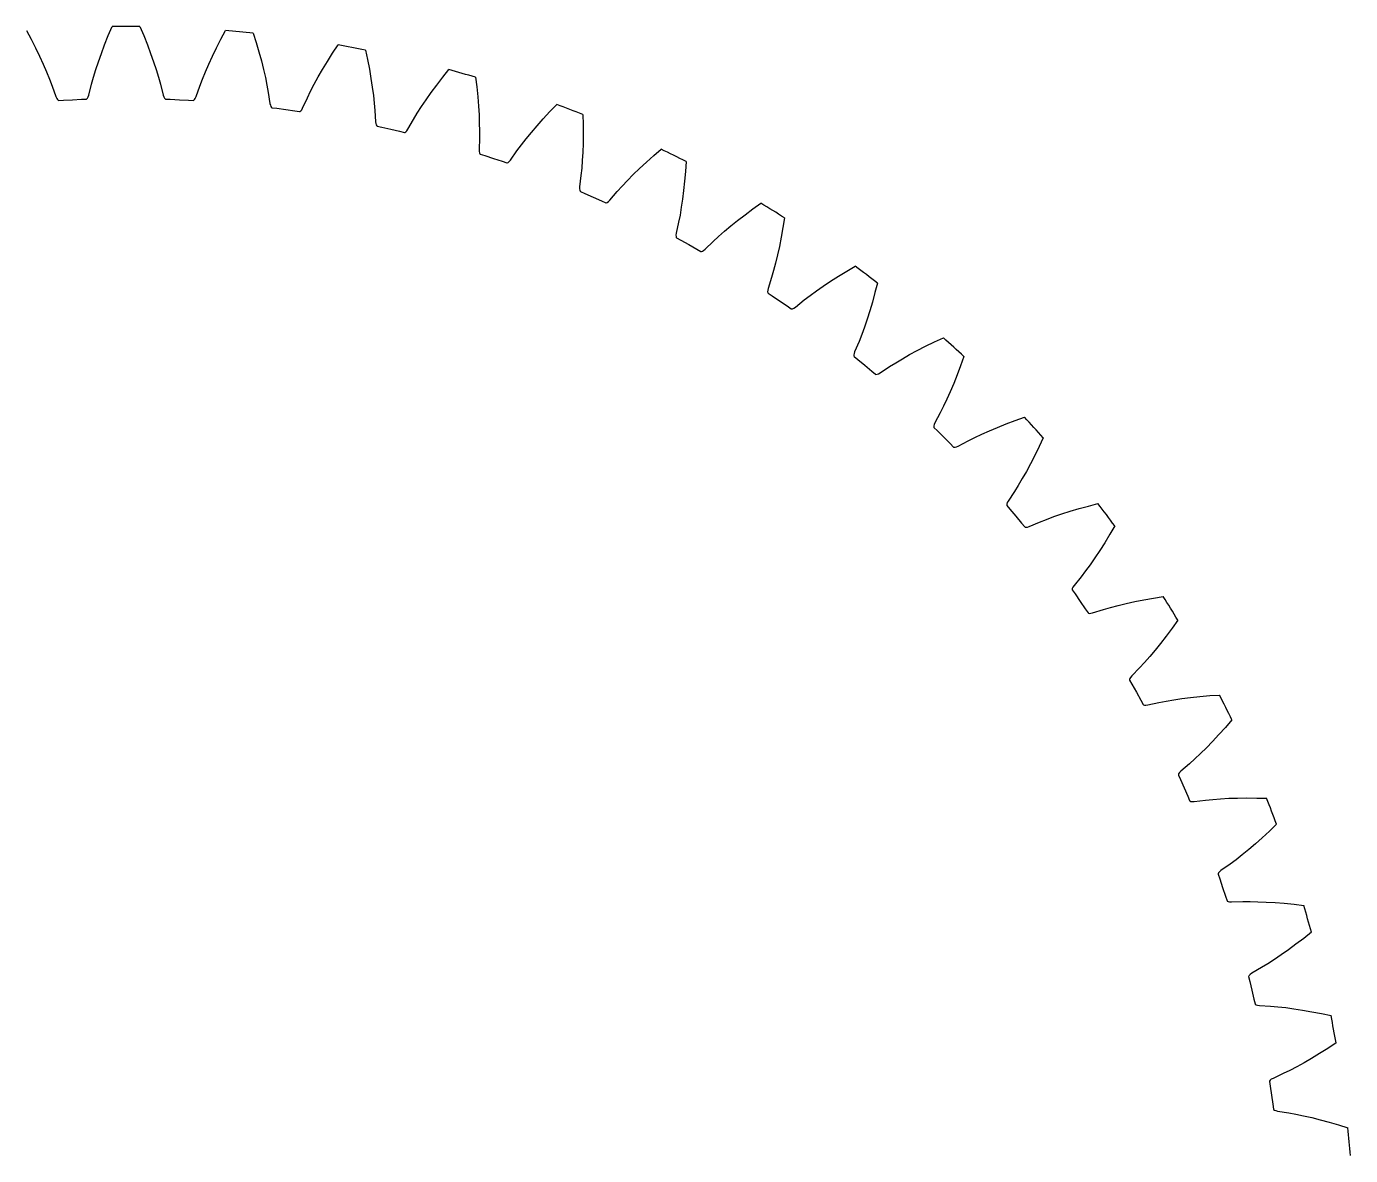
# Model space of a CAD drawing. Extents: x -35 to 35, y -35 to 35.
# Drawn here: x -2.83 to 34.88, y 2.83 to 35 of the extents above; entities that cross this region are included whole.
import ezdxf

# ---------------------------------------------------------------- set-up
doc = ezdxf.new("R2010")
doc.units = 0

msp = doc.modelspace()

# ---------------------------------------------------------------- linework, layer by layer
at = {"layer": 'layer0'}
for p, q in [((-2.835, 34.885), (-2.703, 34.639)), ((-0.608, 34.481), (-0.505, 34.74)), ((-0.505, 34.74), (-0.396, 34.998)), ((0.396, 34.998), (0.505, 34.74)), ((0.505, 34.74), (0.608, 34.481)), ((2.703, 34.639), (2.835, 34.885)), ((3.623, 34.812), (3.708, 34.545)), ((-2.703, 34.639), (-2.576, 34.39)), ((-2.576, 34.39), (-2.461, 34.151)), ((-0.701, 34.232), (-0.608, 34.481)), ((0.608, 34.481), (0.701, 34.232)), ((2.461, 34.151), (2.576, 34.39)), ((2.576, 34.39), (2.703, 34.639)), ((3.708, 34.545), (3.787, 34.278)), ((5.887, 34.241), (6.042, 34.475)), ((6.82, 34.329), (6.88, 34.056)), ((-2.461, 34.151), (-2.357, 33.924)), ((-0.857, 33.771), (-0.783, 33.996)), ((-0.783, 33.996), (-0.701, 34.232)), ((0.701, 34.232), (0.783, 33.996)), ((0.783, 33.996), (0.857, 33.771)), ((2.357, 33.924), (2.461, 34.151)), ((3.787, 34.278), (3.856, 34.022)), ((3.856, 34.022), (3.917, 33.779)), ((5.601, 33.778), (5.738, 34.006)), ((5.738, 34.006), (5.887, 34.241)), ((6.88, 34.056), (6.933, 33.782)), ((-2.357, 33.924), (-2.262, 33.706)), ((-2.262, 33.706), (-2.178, 33.5)), ((-0.922, 33.558), (-0.857, 33.771)), ((0.857, 33.771), (0.922, 33.558)), ((2.178, 33.5), (2.262, 33.706)), ((2.262, 33.706), (2.357, 33.924)), ((3.917, 33.779), (3.97, 33.548)), ((5.477, 33.562), (5.601, 33.778)), ((6.933, 33.782), (6.979, 33.521)), ((9.022, 33.552), (9.197, 33.77)), ((-2.178, 33.5), (-2.103, 33.304)), ((-2.103, 33.304), (-1.996, 33.002)), ((-1.057, 33.045), (-0.979, 33.356)), ((-0.979, 33.356), (-0.922, 33.558)), ((0.922, 33.558), (0.979, 33.356)), ((0.979, 33.356), (1.057, 33.045)), ((1.996, 33.002), (2.103, 33.304)), ((2.103, 33.304), (2.178, 33.5)), ((3.97, 33.548), (4.014, 33.33)), ((4.014, 33.33), (4.052, 33.123)), ((5.26, 33.156), (5.363, 33.353)), ((5.363, 33.353), (5.477, 33.562)), ((6.979, 33.521), (7.017, 33.274)), ((7.017, 33.274), (7.048, 33.038)), ((8.694, 33.117), (8.852, 33.331)), ((8.852, 33.331), (9.022, 33.552)), ((9.958, 33.553), (9.993, 33.276)), ((9.993, 33.276), (10.021, 32.998)), ((-1.996, 33.002), (-1.975, 32.952)), ((-1.975, 32.952), (-1.953, 32.918)), ((-1.953, 32.918), (-1.93, 32.899)), ((-1.93, 32.899), (-1.919, 32.895)), ((-1.919, 32.895), (-1.78, 32.902)), ((-1.78, 32.902), (-1.522, 32.915)), ((-1.522, 32.915), (-1.263, 32.926)), ((-1.263, 32.926), (-1.124, 32.932)), ((-1.124, 32.932), (-1.114, 32.936)), ((-1.114, 32.936), (-1.093, 32.957)), ((-1.093, 32.957), (-1.074, 32.994)), ((-1.074, 32.994), (-1.057, 33.045)), ((1.057, 33.045), (1.074, 32.994)), ((1.074, 32.994), (1.093, 32.957)), ((1.093, 32.957), (1.114, 32.936)), ((1.114, 32.936), (1.124, 32.932)), ((1.124, 32.932), (1.263, 32.926)), ((1.263, 32.926), (1.522, 32.915)), ((1.522, 32.915), (1.78, 32.902)), ((1.78, 32.902), (1.919, 32.895)), ((1.919, 32.895), (1.93, 32.899)), ((1.93, 32.899), (1.953, 32.918)), ((1.953, 32.918), (1.975, 32.952)), ((1.975, 32.952), (1.996, 33.002)), ((4.052, 33.123), (4.102, 32.806)), ((5.033, 32.677), (5.167, 32.968)), ((5.167, 32.968), (5.26, 33.156)), ((7.048, 33.038), (7.073, 32.818)), ((7.073, 32.818), (7.091, 32.608)), ((8.417, 32.716), (8.55, 32.913)), ((8.55, 32.913), (8.694, 33.117)), ((10.021, 32.998), (10.042, 32.734)), ((4.102, 32.806), (4.114, 32.754)), ((4.114, 32.754), (4.129, 32.716)), ((4.129, 32.716), (4.148, 32.693)), ((4.148, 32.693), (4.158, 32.687)), ((4.158, 32.687), (4.296, 32.669)), ((4.296, 32.669), (4.552, 32.634)), ((4.552, 32.634), (4.808, 32.597)), ((4.808, 32.597), (4.946, 32.577)), ((4.946, 32.577), (4.957, 32.58)), ((4.957, 32.58), (4.982, 32.597)), ((4.982, 32.597), (5.007, 32.629)), ((5.007, 32.629), (5.033, 32.677)), ((7.091, 32.608), (7.111, 32.288)), ((8.187, 32.35), (8.297, 32.53)), ((8.297, 32.53), (8.417, 32.716)), ((10.042, 32.734), (10.057, 32.484)), ((10.057, 32.484), (10.066, 32.247)), ((11.889, 32.372), (12.079, 32.577)), ((12.079, 32.577), (12.273, 32.777)), ((13.012, 32.491), (13.02, 32.212)), ((7.111, 32.288), (7.118, 32.234)), ((7.118, 32.234), (7.13, 32.195)), ((7.13, 32.195), (7.147, 32.171)), ((7.147, 32.171), (7.156, 32.164)), ((7.156, 32.164), (7.292, 32.133)), ((7.292, 32.133), (7.544, 32.075)), ((7.544, 32.075), (7.796, 32.015)), ((7.996, 32.028), (8.026, 32.073)), ((8.026, 32.073), (8.187, 32.35)), ((10.066, 32.247), (10.07, 32.025)), ((11.55, 31.984), (11.713, 32.174)), ((11.713, 32.174), (11.889, 32.372)), ((13.02, 32.212), (13.023, 31.933)), ((7.796, 32.015), (7.931, 31.982)), ((7.931, 31.982), (7.942, 31.984)), ((7.942, 31.984), (7.968, 31.998)), ((7.968, 31.998), (7.996, 32.028)), ((10.07, 31.815), (10.06, 31.494)), ((10.07, 32.025), (10.07, 31.815)), ((11.263, 31.625), (11.4, 31.8)), ((11.4, 31.8), (11.55, 31.984)), ((13.023, 31.933), (13.02, 31.668)), ((10.06, 31.494), (10.062, 31.44)), ((10.062, 31.44), (10.07, 31.4)), ((10.07, 31.4), (10.085, 31.374)), ((10.085, 31.374), (10.094, 31.367)), ((10.094, 31.367), (10.226, 31.323)), ((10.226, 31.323), (10.471, 31.242)), ((10.951, 31.195), (11.137, 31.457)), ((11.137, 31.457), (11.263, 31.625)), ((13.012, 31.418), (12.999, 31.181)), ((13.02, 31.668), (13.012, 31.418)), ((14.825, 31.137), (15.033, 31.323)), ((15.033, 31.323), (15.245, 31.505)), ((10.471, 31.242), (10.716, 31.159)), ((10.716, 31.159), (10.848, 31.114)), ((10.848, 31.114), (10.86, 31.114)), ((10.86, 31.114), (10.886, 31.127)), ((10.886, 31.127), (10.917, 31.153)), ((10.917, 31.153), (10.951, 31.195)), ((12.982, 30.959), (12.962, 30.75)), ((12.999, 31.181), (12.982, 30.959)), ((14.452, 30.782), (14.631, 30.956)), ((14.631, 30.956), (14.825, 31.137)), ((15.954, 31.152), (15.937, 30.873)), ((12.962, 30.75), (12.923, 30.432)), ((14.133, 30.451), (14.286, 30.613)), ((14.286, 30.613), (14.452, 30.782)), ((15.914, 30.595), (15.886, 30.331)), ((15.937, 30.873), (15.914, 30.595)), ((12.923, 30.432), (12.92, 30.378)), ((12.92, 30.378), (12.925, 30.337)), ((12.925, 30.337), (12.936, 30.31)), ((12.936, 30.31), (12.945, 30.302)), ((12.945, 30.302), (13.072, 30.246)), ((13.072, 30.246), (13.309, 30.142)), ((13.783, 30.052), (13.992, 30.295)), ((13.992, 30.295), (14.133, 30.451)), ((15.886, 30.331), (15.855, 30.083)), ((13.309, 30.142), (13.545, 30.037)), ((13.545, 30.037), (13.672, 29.98)), ((13.672, 29.98), (13.684, 29.98)), ((13.684, 29.98), (13.712, 29.989)), ((13.712, 29.989), (13.745, 30.013)), ((13.745, 30.013), (13.783, 30.052)), ((15.82, 29.848), (15.783, 29.629)), ((15.855, 30.083), (15.82, 29.848)), ((17.635, 29.636), (17.859, 29.802)), ((17.859, 29.802), (18.087, 29.964)), ((15.744, 29.423), (15.676, 29.109)), ((15.783, 29.629), (15.744, 29.423)), ((17.231, 29.317), (17.425, 29.474)), ((17.425, 29.474), (17.635, 29.636)), ((18.761, 29.547), (18.717, 29.271)), ((15.676, 29.109), (15.668, 29.056)), ((15.668, 29.056), (15.669, 29.015)), ((16.882, 29.017), (17.049, 29.164)), ((17.049, 29.164), (17.231, 29.317)), ((18.717, 29.271), (18.669, 28.996)), ((15.669, 29.015), (15.678, 28.987)), ((15.678, 28.987), (15.685, 28.978)), ((15.685, 28.978), (15.807, 28.911)), ((15.807, 28.911), (16.034, 28.786)), ((16.034, 28.786), (16.259, 28.659)), ((16.497, 28.652), (16.727, 28.875)), ((16.727, 28.875), (16.882, 29.017)), ((18.617, 28.736), (18.563, 28.492)), ((18.669, 28.996), (18.617, 28.736)), ((16.259, 28.659), (16.38, 28.591)), ((16.38, 28.591), (16.392, 28.589)), ((16.392, 28.589), (16.421, 28.596)), ((16.421, 28.596), (16.456, 28.617)), ((16.456, 28.617), (16.497, 28.652)), ((18.563, 28.492), (18.507, 28.261)), ((18.45, 28.047), (18.392, 27.844)), ((18.507, 28.261), (18.45, 28.047)), ((20.294, 27.883), (20.533, 28.027)), ((20.533, 28.027), (20.775, 28.167)), ((18.295, 27.539), (18.282, 27.486)), ((18.392, 27.844), (18.295, 27.539)), ((19.667, 27.466), (19.862, 27.602)), ((19.862, 27.602), (20.07, 27.74)), ((20.07, 27.74), (20.294, 27.883)), ((21.407, 27.69), (21.338, 27.419)), ((18.282, 27.486), (18.279, 27.445)), ((18.279, 27.445), (18.286, 27.417)), ((18.286, 27.417), (18.292, 27.407)), ((18.292, 27.407), (18.407, 27.329)), ((18.407, 27.329), (18.621, 27.184)), ((18.621, 27.184), (18.834, 27.037)), ((19.07, 27.008), (19.32, 27.208)), ((19.32, 27.208), (19.488, 27.336)), ((19.488, 27.336), (19.667, 27.466)), ((21.338, 27.419), (21.265, 27.15)), ((18.834, 27.037), (18.948, 26.958)), ((18.948, 26.958), (18.96, 26.955)), ((18.96, 26.955), (18.989, 26.959)), ((18.989, 26.959), (19.026, 26.977)), ((19.026, 26.977), (19.07, 27.008)), ((21.189, 26.896), (21.113, 26.658)), ((21.265, 27.15), (21.189, 26.896)), ((21.036, 26.433), (20.959, 26.225)), ((21.113, 26.658), (21.036, 26.433)), ((20.883, 26.029), (20.758, 25.733)), ((20.959, 26.225), (20.883, 26.029)), ((23.031, 26.013), (23.285, 26.13)), ((20.74, 25.682), (20.733, 25.642)), ((20.758, 25.733), (20.74, 25.682)), ((22.118, 25.535), (22.324, 25.652)), ((22.324, 25.652), (22.544, 25.77)), ((22.544, 25.77), (22.78, 25.891)), ((22.78, 25.891), (23.031, 26.013)), ((20.733, 25.642), (20.737, 25.613)), ((20.737, 25.613), (20.743, 25.602)), ((20.743, 25.602), (20.85, 25.514)), ((20.85, 25.514), (21.05, 25.35)), ((21.05, 25.35), (21.248, 25.184)), ((21.481, 25.133), (21.748, 25.31)), ((21.748, 25.31), (21.927, 25.421)), ((21.927, 25.421), (22.118, 25.535)), ((23.777, 25.333), (23.679, 25.072)), ((23.87, 25.597), (23.777, 25.333)), ((21.248, 25.184), (21.355, 25.094)), ((21.355, 25.094), (21.366, 25.09)), ((21.366, 25.09), (21.396, 25.092)), ((21.396, 25.092), (21.434, 25.106)), ((21.434, 25.106), (21.481, 25.133)), ((23.679, 25.072), (23.58, 24.826)), ((23.482, 24.596), (23.385, 24.38)), ((23.58, 24.826), (23.482, 24.596)), ((23.289, 24.179), (23.195, 23.991)), ((23.385, 24.38), (23.289, 24.179)), ((23.195, 23.991), (23.043, 23.708)), ((25.072, 23.679), (25.333, 23.777)), ((25.333, 23.777), (25.597, 23.87)), ((23.021, 23.659), (23.011, 23.619)), ((23.011, 23.619), (23.012, 23.59)), ((23.012, 23.59), (23.017, 23.579)), ((23.017, 23.579), (23.116, 23.481)), ((23.043, 23.708), (23.021, 23.659)), ((23.116, 23.481), (23.299, 23.299)), ((24.38, 23.385), (24.596, 23.482)), ((24.596, 23.482), (24.826, 23.58)), ((24.826, 23.58), (25.072, 23.679)), ((23.299, 23.299), (23.481, 23.116)), ((23.481, 23.116), (23.579, 23.017)), ((23.579, 23.017), (23.59, 23.012)), ((23.59, 23.012), (23.619, 23.011)), ((23.619, 23.011), (23.659, 23.021)), ((23.659, 23.021), (23.708, 23.043)), ((23.708, 23.043), (23.991, 23.195)), ((23.991, 23.195), (24.179, 23.289)), ((24.179, 23.289), (24.38, 23.385)), ((26.013, 23.031), (25.891, 22.78)), ((26.13, 23.285), (26.013, 23.031)), ((25.891, 22.78), (25.77, 22.544)), ((25.652, 22.324), (25.535, 22.118)), ((25.77, 22.544), (25.652, 22.324)), ((25.421, 21.927), (25.31, 21.748)), ((25.535, 22.118), (25.421, 21.927)), ((25.31, 21.748), (25.133, 21.481)), ((25.092, 21.396), (25.09, 21.366)), ((25.09, 21.366), (25.094, 21.355)), ((25.106, 21.434), (25.092, 21.396)), ((25.094, 21.355), (25.184, 21.248)), ((25.133, 21.481), (25.106, 21.434)), ((25.184, 21.248), (25.35, 21.05)), ((26.658, 21.113), (26.896, 21.189)), ((26.896, 21.189), (27.15, 21.265)), ((27.15, 21.265), (27.419, 21.338)), ((27.419, 21.338), (27.69, 21.407)), ((25.35, 21.05), (25.514, 20.85)), ((25.514, 20.85), (25.602, 20.743)), ((25.682, 20.74), (25.733, 20.758)), ((25.733, 20.758), (26.029, 20.883)), ((26.029, 20.883), (26.225, 20.959)), ((26.225, 20.959), (26.433, 21.036)), ((26.433, 21.036), (26.658, 21.113)), ((28.167, 20.775), (28.027, 20.533)), ((25.602, 20.743), (25.613, 20.737)), ((25.613, 20.737), (25.642, 20.733)), ((25.642, 20.733), (25.682, 20.74)), ((28.027, 20.533), (27.883, 20.294)), ((27.74, 20.07), (27.602, 19.862)), ((27.883, 20.294), (27.74, 20.07)), ((27.466, 19.667), (27.336, 19.488)), ((27.602, 19.862), (27.466, 19.667)), ((27.208, 19.32), (27.008, 19.07)), ((27.336, 19.488), (27.208, 19.32)), ((26.959, 18.989), (26.955, 18.96)), ((26.955, 18.96), (26.958, 18.948)), ((26.958, 18.948), (27.037, 18.834)), ((26.977, 19.026), (26.959, 18.989)), ((27.008, 19.07), (26.977, 19.026)), ((27.037, 18.834), (27.184, 18.621)), ((27.184, 18.621), (27.329, 18.407)), ((28.047, 18.45), (28.261, 18.507)), ((28.261, 18.507), (28.492, 18.563)), ((28.492, 18.563), (28.736, 18.617)), ((28.736, 18.617), (28.996, 18.669)), ((28.996, 18.669), (29.271, 18.717)), ((29.271, 18.717), (29.547, 18.761)), ((27.329, 18.407), (27.407, 18.292)), ((27.407, 18.292), (27.417, 18.286)), ((27.417, 18.286), (27.445, 18.279)), ((27.445, 18.279), (27.486, 18.282)), ((27.486, 18.282), (27.539, 18.295)), ((27.539, 18.295), (27.844, 18.392)), ((27.844, 18.392), (28.047, 18.45)), ((29.802, 17.859), (29.636, 17.635)), ((29.964, 18.087), (29.802, 17.859)), ((29.474, 17.425), (29.317, 17.231)), ((29.636, 17.635), (29.474, 17.425)), ((29.164, 17.049), (29.017, 16.882)), ((29.317, 17.231), (29.164, 17.049)), ((28.875, 16.727), (28.652, 16.497)), ((29.017, 16.882), (28.875, 16.727)), ((28.596, 16.421), (28.589, 16.392)), ((28.589, 16.392), (28.591, 16.38)), ((28.591, 16.38), (28.659, 16.259)), ((28.617, 16.456), (28.596, 16.421)), ((28.652, 16.497), (28.617, 16.456)), ((28.659, 16.259), (28.786, 16.034)), ((28.786, 16.034), (28.911, 15.807)), ((29.848, 15.82), (30.083, 15.855)), ((30.083, 15.855), (30.331, 15.886)), ((30.331, 15.886), (30.595, 15.914)), ((30.595, 15.914), (30.873, 15.937)), ((30.873, 15.937), (31.152, 15.954)), ((28.911, 15.807), (28.978, 15.685)), ((28.978, 15.685), (28.987, 15.678)), ((28.987, 15.678), (29.015, 15.669)), ((29.015, 15.669), (29.056, 15.668)), ((29.056, 15.668), (29.109, 15.676)), ((29.109, 15.676), (29.423, 15.744)), ((29.423, 15.744), (29.629, 15.783)), ((29.629, 15.783), (29.848, 15.82)), ((31.505, 15.245), (31.323, 15.033)), ((31.137, 14.825), (30.956, 14.631)), ((31.323, 15.033), (31.137, 14.825)), ((30.782, 14.452), (30.613, 14.286)), ((30.956, 14.631), (30.782, 14.452)), ((30.295, 13.992), (30.052, 13.783)), ((30.451, 14.133), (30.295, 13.992)), ((30.613, 14.286), (30.451, 14.133)), ((29.989, 13.712), (29.98, 13.684)), ((29.98, 13.684), (29.98, 13.672)), ((29.98, 13.672), (30.037, 13.545)), ((30.013, 13.745), (29.989, 13.712)), ((30.052, 13.783), (30.013, 13.745)), ((30.037, 13.545), (30.142, 13.309)), ((30.142, 13.309), (30.246, 13.072)), ((30.246, 13.072), (30.302, 12.945)), ((30.302, 12.945), (30.31, 12.936)), ((30.31, 12.936), (30.337, 12.925)), ((30.337, 12.925), (30.378, 12.92)), ((30.378, 12.92), (30.432, 12.923)), ((30.432, 12.923), (30.75, 12.962)), ((30.75, 12.962), (30.959, 12.982)), ((30.959, 12.982), (31.181, 12.999)), ((31.181, 12.999), (31.418, 13.012)), ((31.418, 13.012), (31.668, 13.02)), ((31.668, 13.02), (31.933, 13.023)), ((31.933, 13.023), (32.212, 13.02)), ((32.212, 13.02), (32.491, 13.012)), ((32.577, 12.079), (32.372, 11.889)), ((32.777, 12.273), (32.577, 12.079)), ((32.174, 11.713), (31.984, 11.55)), ((32.372, 11.889), (32.174, 11.713)), ((31.8, 11.4), (31.625, 11.263)), ((31.984, 11.55), (31.8, 11.4)), ((31.195, 10.951), (31.153, 10.917)), ((31.457, 11.137), (31.195, 10.951)), ((31.625, 11.263), (31.457, 11.137)), ((31.127, 10.886), (31.114, 10.86)), ((31.114, 10.86), (31.114, 10.848)), ((31.114, 10.848), (31.159, 10.716)), ((31.153, 10.917), (31.127, 10.886)), ((31.159, 10.716), (31.242, 10.471)), ((31.242, 10.471), (31.323, 10.226)), ((31.323, 10.226), (31.367, 10.094)), ((31.367, 10.094), (31.374, 10.085)), ((31.374, 10.085), (31.4, 10.07)), ((31.4, 10.07), (31.44, 10.062)), ((31.44, 10.062), (31.494, 10.06)), ((31.494, 10.06), (31.815, 10.07)), ((31.815, 10.07), (32.025, 10.07)), ((32.025, 10.07), (32.247, 10.066)), ((32.247, 10.066), (32.484, 10.057)), ((32.484, 10.057), (32.734, 10.042)), ((32.734, 10.042), (32.998, 10.021)), ((32.998, 10.021), (33.276, 9.993)), ((33.276, 9.993), (33.553, 9.958)), ((33.77, 9.197), (33.552, 9.022)), ((33.117, 8.694), (32.913, 8.55)), ((33.331, 8.852), (33.117, 8.694)), ((33.552, 9.022), (33.331, 8.852)), ((32.716, 8.417), (32.53, 8.297)), ((32.913, 8.55), (32.716, 8.417)), ((31.984, 7.942), (31.982, 7.931)), ((31.982, 7.931), (32.015, 7.796)), ((31.998, 7.968), (31.984, 7.942)), ((32.028, 7.996), (31.998, 7.968)), ((32.073, 8.026), (32.028, 7.996)), ((32.35, 8.187), (32.073, 8.026)), ((32.53, 8.297), (32.35, 8.187)), ((32.015, 7.796), (32.075, 7.544)), ((32.075, 7.544), (32.133, 7.292)), ((32.133, 7.292), (32.164, 7.156)), ((32.164, 7.156), (32.171, 7.147)), ((32.171, 7.147), (32.195, 7.13)), ((32.195, 7.13), (32.234, 7.118)), ((32.234, 7.118), (32.288, 7.111)), ((32.288, 7.111), (32.608, 7.091)), ((32.608, 7.091), (32.818, 7.073)), ((32.818, 7.073), (33.038, 7.048)), ((33.038, 7.048), (33.274, 7.017)), ((33.274, 7.017), (33.521, 6.979)), ((33.521, 6.979), (33.782, 6.933)), ((33.782, 6.933), (34.056, 6.88)), ((34.056, 6.88), (34.329, 6.82)), ((34.475, 6.042), (34.241, 5.887)), ((34.006, 5.738), (33.778, 5.601)), ((34.241, 5.887), (34.006, 5.738)), ((33.353, 5.363), (33.156, 5.26)), ((33.562, 5.477), (33.353, 5.363)), ((33.778, 5.601), (33.562, 5.477)), ((32.58, 4.957), (32.577, 4.946)), ((32.577, 4.946), (32.597, 4.808)), ((32.597, 4.982), (32.58, 4.957)), ((32.629, 5.007), (32.597, 4.982)), ((32.677, 5.033), (32.629, 5.007)), ((32.968, 5.167), (32.677, 5.033)), ((33.156, 5.26), (32.968, 5.167)), ((32.597, 4.808), (32.634, 4.552)), ((32.634, 4.552), (32.669, 4.296)), ((32.669, 4.296), (32.687, 4.158)), ((32.687, 4.158), (32.693, 4.148)), ((32.693, 4.148), (32.716, 4.129)), ((32.716, 4.129), (32.754, 4.114)), ((32.754, 4.114), (32.806, 4.102)), ((32.806, 4.102), (33.123, 4.052)), ((33.123, 4.052), (33.33, 4.014)), ((33.33, 4.014), (33.548, 3.97)), ((33.548, 3.97), (33.779, 3.917)), ((33.779, 3.917), (34.022, 3.856)), ((34.022, 3.856), (34.278, 3.787)), ((34.278, 3.787), (34.545, 3.708)), ((34.545, 3.708), (34.812, 3.623))]:
    msp.add_line(p, q, dxfattribs=at)
for start, end in [(89.3519, 90.6481), (84.0578, 85.354), (78.7636, 80.0599), (73.4695, 74.7658), (68.1754, 69.4717), (62.8813, 64.1775), (57.5872, 58.8834), (52.2931, 53.5893), (46.9989, 48.2952), (41.7048, 43.0011), (36.4107, 37.7069), (31.1166, 32.4128), (25.8225, 27.1187), (20.5283, 21.8246), (15.2342, 16.5305), (9.9401, 11.2364), (4.646, 5.9422)]:
    msp.add_arc((0, 0), 35, start, end, dxfattribs=at)
at = {"layer": 'layer1'}
for p, q in [((-2.835, 34.885), (-2.703, 34.639)), ((-0.608, 34.481), (-0.505, 34.74)), ((-0.505, 34.74), (-0.396, 34.998)), ((0.396, 34.998), (0.505, 34.74)), ((0.505, 34.74), (0.608, 34.481)), ((2.703, 34.639), (2.835, 34.885)), ((3.623, 34.812), (3.708, 34.545)), ((-2.703, 34.639), (-2.576, 34.39)), ((-2.576, 34.39), (-2.461, 34.151)), ((-0.701, 34.232), (-0.608, 34.481)), ((0.608, 34.481), (0.701, 34.232)), ((2.461, 34.151), (2.576, 34.39)), ((2.576, 34.39), (2.703, 34.639)), ((3.708, 34.545), (3.787, 34.278)), ((5.887, 34.241), (6.042, 34.475)), ((6.82, 34.329), (6.88, 34.056)), ((-2.461, 34.151), (-2.357, 33.924)), ((-0.857, 33.771), (-0.783, 33.996)), ((-0.783, 33.996), (-0.701, 34.232)), ((0.701, 34.232), (0.783, 33.996)), ((0.783, 33.996), (0.857, 33.771)), ((2.357, 33.924), (2.461, 34.151)), ((3.787, 34.278), (3.856, 34.022)), ((3.856, 34.022), (3.917, 33.779)), ((5.601, 33.778), (5.738, 34.006)), ((5.738, 34.006), (5.887, 34.241)), ((6.88, 34.056), (6.933, 33.782)), ((-2.357, 33.924), (-2.262, 33.706)), ((-2.262, 33.706), (-2.178, 33.5)), ((-0.922, 33.558), (-0.857, 33.771)), ((0.857, 33.771), (0.922, 33.558)), ((2.178, 33.5), (2.262, 33.706)), ((2.262, 33.706), (2.357, 33.924)), ((3.917, 33.779), (3.97, 33.548)), ((5.477, 33.562), (5.601, 33.778)), ((6.933, 33.782), (6.979, 33.521)), ((9.022, 33.552), (9.197, 33.77)), ((-2.178, 33.5), (-2.103, 33.304)), ((-2.103, 33.304), (-1.996, 33.002)), ((-1.057, 33.045), (-0.979, 33.356)), ((-0.979, 33.356), (-0.922, 33.558)), ((0.922, 33.558), (0.979, 33.356)), ((0.979, 33.356), (1.057, 33.045)), ((1.996, 33.002), (2.103, 33.304)), ((2.103, 33.304), (2.178, 33.5)), ((3.97, 33.548), (4.014, 33.33)), ((4.014, 33.33), (4.052, 33.123)), ((5.26, 33.156), (5.363, 33.353)), ((5.363, 33.353), (5.477, 33.562)), ((6.979, 33.521), (7.017, 33.274)), ((7.017, 33.274), (7.048, 33.038)), ((8.694, 33.117), (8.852, 33.331)), ((8.852, 33.331), (9.022, 33.552)), ((9.958, 33.553), (9.993, 33.276)), ((9.993, 33.276), (10.021, 32.998)), ((-1.996, 33.002), (-1.975, 32.952)), ((-1.975, 32.952), (-1.953, 32.918)), ((-1.953, 32.918), (-1.93, 32.899)), ((-1.93, 32.899), (-1.919, 32.895)), ((-1.919, 32.895), (-1.78, 32.902)), ((-1.78, 32.902), (-1.522, 32.915)), ((-1.522, 32.915), (-1.263, 32.926)), ((-1.263, 32.926), (-1.124, 32.932)), ((-1.124, 32.932), (-1.114, 32.936)), ((-1.114, 32.936), (-1.093, 32.957)), ((-1.093, 32.957), (-1.074, 32.994)), ((-1.074, 32.994), (-1.057, 33.045)), ((1.057, 33.045), (1.074, 32.994)), ((1.074, 32.994), (1.093, 32.957)), ((1.093, 32.957), (1.114, 32.936)), ((1.114, 32.936), (1.124, 32.932)), ((1.124, 32.932), (1.263, 32.926)), ((1.263, 32.926), (1.522, 32.915)), ((1.522, 32.915), (1.78, 32.902)), ((1.78, 32.902), (1.919, 32.895)), ((1.919, 32.895), (1.93, 32.899)), ((1.93, 32.899), (1.953, 32.918)), ((1.953, 32.918), (1.975, 32.952)), ((1.975, 32.952), (1.996, 33.002)), ((4.052, 33.123), (4.102, 32.806)), ((5.033, 32.677), (5.167, 32.968)), ((5.167, 32.968), (5.26, 33.156)), ((7.048, 33.038), (7.073, 32.818)), ((7.073, 32.818), (7.091, 32.608)), ((8.417, 32.716), (8.55, 32.913)), ((8.55, 32.913), (8.694, 33.117)), ((10.021, 32.998), (10.042, 32.734)), ((4.102, 32.806), (4.114, 32.754)), ((4.114, 32.754), (4.129, 32.716)), ((4.129, 32.716), (4.148, 32.693)), ((4.148, 32.693), (4.158, 32.687)), ((4.158, 32.687), (4.296, 32.669)), ((4.296, 32.669), (4.552, 32.634)), ((4.552, 32.634), (4.808, 32.597)), ((4.808, 32.597), (4.946, 32.577)), ((4.946, 32.577), (4.957, 32.58)), ((4.957, 32.58), (4.982, 32.597)), ((4.982, 32.597), (5.007, 32.629)), ((5.007, 32.629), (5.033, 32.677)), ((7.091, 32.608), (7.111, 32.288)), ((8.187, 32.35), (8.297, 32.53)), ((8.297, 32.53), (8.417, 32.716)), ((10.042, 32.734), (10.057, 32.484)), ((10.057, 32.484), (10.066, 32.247)), ((11.889, 32.372), (12.079, 32.577)), ((12.079, 32.577), (12.273, 32.777)), ((13.012, 32.491), (13.02, 32.212)), ((7.111, 32.288), (7.118, 32.234)), ((7.118, 32.234), (7.13, 32.195)), ((7.13, 32.195), (7.147, 32.171)), ((7.147, 32.171), (7.156, 32.164)), ((7.156, 32.164), (7.292, 32.133)), ((7.292, 32.133), (7.544, 32.075)), ((7.544, 32.075), (7.796, 32.015)), ((7.996, 32.028), (8.026, 32.073)), ((8.026, 32.073), (8.187, 32.35)), ((10.066, 32.247), (10.07, 32.025)), ((11.55, 31.984), (11.713, 32.174)), ((11.713, 32.174), (11.889, 32.372)), ((13.02, 32.212), (13.023, 31.933)), ((7.796, 32.015), (7.931, 31.982)), ((7.931, 31.982), (7.942, 31.984)), ((7.942, 31.984), (7.968, 31.998)), ((7.968, 31.998), (7.996, 32.028)), ((10.07, 31.815), (10.06, 31.494)), ((10.07, 32.025), (10.07, 31.815)), ((11.263, 31.625), (11.4, 31.8)), ((11.4, 31.8), (11.55, 31.984)), ((13.023, 31.933), (13.02, 31.668)), ((10.06, 31.494), (10.062, 31.44)), ((10.062, 31.44), (10.07, 31.4)), ((10.07, 31.4), (10.085, 31.374)), ((10.085, 31.374), (10.094, 31.367)), ((10.094, 31.367), (10.226, 31.323)), ((10.226, 31.323), (10.471, 31.242)), ((10.951, 31.195), (11.137, 31.457)), ((11.137, 31.457), (11.263, 31.625)), ((13.012, 31.418), (12.999, 31.181)), ((13.02, 31.668), (13.012, 31.418)), ((14.825, 31.137), (15.033, 31.323)), ((15.033, 31.323), (15.245, 31.505)), ((10.471, 31.242), (10.716, 31.159)), ((10.716, 31.159), (10.848, 31.114)), ((10.848, 31.114), (10.86, 31.114)), ((10.86, 31.114), (10.886, 31.127)), ((10.886, 31.127), (10.917, 31.153)), ((10.917, 31.153), (10.951, 31.195)), ((12.982, 30.959), (12.962, 30.75)), ((12.999, 31.181), (12.982, 30.959)), ((14.452, 30.782), (14.631, 30.956)), ((14.631, 30.956), (14.825, 31.137)), ((15.954, 31.152), (15.937, 30.873)), ((12.962, 30.75), (12.923, 30.432)), ((14.133, 30.451), (14.286, 30.613)), ((14.286, 30.613), (14.452, 30.782)), ((15.914, 30.595), (15.886, 30.331)), ((15.937, 30.873), (15.914, 30.595)), ((12.923, 30.432), (12.92, 30.378)), ((12.92, 30.378), (12.925, 30.337)), ((12.925, 30.337), (12.936, 30.31)), ((12.936, 30.31), (12.945, 30.302)), ((12.945, 30.302), (13.072, 30.246)), ((13.072, 30.246), (13.309, 30.142)), ((13.783, 30.052), (13.992, 30.295)), ((13.992, 30.295), (14.133, 30.451)), ((15.886, 30.331), (15.855, 30.083)), ((13.309, 30.142), (13.545, 30.037)), ((13.545, 30.037), (13.672, 29.98)), ((13.672, 29.98), (13.684, 29.98)), ((13.684, 29.98), (13.712, 29.989)), ((13.712, 29.989), (13.745, 30.013)), ((13.745, 30.013), (13.783, 30.052)), ((15.82, 29.848), (15.783, 29.629)), ((15.855, 30.083), (15.82, 29.848)), ((17.635, 29.636), (17.859, 29.802)), ((17.859, 29.802), (18.087, 29.964)), ((15.744, 29.423), (15.676, 29.109)), ((15.783, 29.629), (15.744, 29.423)), ((17.231, 29.317), (17.425, 29.474)), ((17.425, 29.474), (17.635, 29.636)), ((18.761, 29.547), (18.717, 29.271)), ((15.676, 29.109), (15.668, 29.056)), ((15.668, 29.056), (15.669, 29.015)), ((16.882, 29.017), (17.049, 29.164)), ((17.049, 29.164), (17.231, 29.317)), ((18.717, 29.271), (18.669, 28.996)), ((15.669, 29.015), (15.678, 28.987)), ((15.678, 28.987), (15.685, 28.978)), ((15.685, 28.978), (15.807, 28.911)), ((15.807, 28.911), (16.034, 28.786)), ((16.034, 28.786), (16.259, 28.659)), ((16.497, 28.652), (16.727, 28.875)), ((16.727, 28.875), (16.882, 29.017)), ((18.617, 28.736), (18.563, 28.492)), ((18.669, 28.996), (18.617, 28.736)), ((16.259, 28.659), (16.38, 28.591)), ((16.38, 28.591), (16.392, 28.589)), ((16.392, 28.589), (16.421, 28.596)), ((16.421, 28.596), (16.456, 28.617)), ((16.456, 28.617), (16.497, 28.652)), ((18.563, 28.492), (18.507, 28.261)), ((18.45, 28.047), (18.392, 27.844)), ((18.507, 28.261), (18.45, 28.047)), ((20.294, 27.883), (20.533, 28.027)), ((20.533, 28.027), (20.775, 28.167)), ((18.295, 27.539), (18.282, 27.486)), ((18.392, 27.844), (18.295, 27.539)), ((19.667, 27.466), (19.862, 27.602)), ((19.862, 27.602), (20.07, 27.74)), ((20.07, 27.74), (20.294, 27.883)), ((21.407, 27.69), (21.338, 27.419)), ((18.282, 27.486), (18.279, 27.445)), ((18.279, 27.445), (18.286, 27.417)), ((18.286, 27.417), (18.292, 27.407)), ((18.292, 27.407), (18.407, 27.329)), ((18.407, 27.329), (18.621, 27.184)), ((18.621, 27.184), (18.834, 27.037)), ((19.07, 27.008), (19.32, 27.208)), ((19.32, 27.208), (19.488, 27.336)), ((19.488, 27.336), (19.667, 27.466)), ((21.338, 27.419), (21.265, 27.15)), ((18.834, 27.037), (18.948, 26.958)), ((18.948, 26.958), (18.96, 26.955)), ((18.96, 26.955), (18.989, 26.959)), ((18.989, 26.959), (19.026, 26.977)), ((19.026, 26.977), (19.07, 27.008)), ((21.189, 26.896), (21.113, 26.658)), ((21.265, 27.15), (21.189, 26.896)), ((21.036, 26.433), (20.959, 26.225)), ((21.113, 26.658), (21.036, 26.433)), ((20.883, 26.029), (20.758, 25.733)), ((20.959, 26.225), (20.883, 26.029)), ((23.031, 26.013), (23.285, 26.13)), ((20.74, 25.682), (20.733, 25.642)), ((20.758, 25.733), (20.74, 25.682)), ((22.118, 25.535), (22.324, 25.652)), ((22.324, 25.652), (22.544, 25.77)), ((22.544, 25.77), (22.78, 25.891)), ((22.78, 25.891), (23.031, 26.013)), ((20.733, 25.642), (20.737, 25.613)), ((20.737, 25.613), (20.743, 25.602)), ((20.743, 25.602), (20.85, 25.514)), ((20.85, 25.514), (21.05, 25.35)), ((21.05, 25.35), (21.248, 25.184)), ((21.481, 25.133), (21.748, 25.31)), ((21.748, 25.31), (21.927, 25.421)), ((21.927, 25.421), (22.118, 25.535)), ((23.777, 25.333), (23.679, 25.072)), ((23.87, 25.597), (23.777, 25.333)), ((21.248, 25.184), (21.355, 25.094)), ((21.355, 25.094), (21.366, 25.09)), ((21.366, 25.09), (21.396, 25.092)), ((21.396, 25.092), (21.434, 25.106)), ((21.434, 25.106), (21.481, 25.133)), ((23.679, 25.072), (23.58, 24.826)), ((23.482, 24.596), (23.385, 24.38)), ((23.58, 24.826), (23.482, 24.596)), ((23.289, 24.179), (23.195, 23.991)), ((23.385, 24.38), (23.289, 24.179)), ((23.195, 23.991), (23.043, 23.708)), ((25.072, 23.679), (25.333, 23.777)), ((25.333, 23.777), (25.597, 23.87)), ((23.021, 23.659), (23.011, 23.619)), ((23.011, 23.619), (23.012, 23.59)), ((23.012, 23.59), (23.017, 23.579)), ((23.017, 23.579), (23.116, 23.481)), ((23.043, 23.708), (23.021, 23.659)), ((23.116, 23.481), (23.299, 23.299)), ((24.38, 23.385), (24.596, 23.482)), ((24.596, 23.482), (24.826, 23.58)), ((24.826, 23.58), (25.072, 23.679)), ((23.299, 23.299), (23.481, 23.116)), ((23.481, 23.116), (23.579, 23.017)), ((23.579, 23.017), (23.59, 23.012)), ((23.59, 23.012), (23.619, 23.011)), ((23.619, 23.011), (23.659, 23.021)), ((23.659, 23.021), (23.708, 23.043)), ((23.708, 23.043), (23.991, 23.195)), ((23.991, 23.195), (24.179, 23.289)), ((24.179, 23.289), (24.38, 23.385)), ((26.013, 23.031), (25.891, 22.78)), ((26.13, 23.285), (26.013, 23.031)), ((25.891, 22.78), (25.77, 22.544)), ((25.652, 22.324), (25.535, 22.118)), ((25.77, 22.544), (25.652, 22.324)), ((25.421, 21.927), (25.31, 21.748)), ((25.535, 22.118), (25.421, 21.927)), ((25.31, 21.748), (25.133, 21.481)), ((25.092, 21.396), (25.09, 21.366)), ((25.09, 21.366), (25.094, 21.355)), ((25.106, 21.434), (25.092, 21.396)), ((25.094, 21.355), (25.184, 21.248)), ((25.133, 21.481), (25.106, 21.434)), ((25.184, 21.248), (25.35, 21.05)), ((26.658, 21.113), (26.896, 21.189)), ((26.896, 21.189), (27.15, 21.265)), ((27.15, 21.265), (27.419, 21.338)), ((27.419, 21.338), (27.69, 21.407)), ((25.35, 21.05), (25.514, 20.85)), ((25.514, 20.85), (25.602, 20.743)), ((25.682, 20.74), (25.733, 20.758)), ((25.733, 20.758), (26.029, 20.883)), ((26.029, 20.883), (26.225, 20.959)), ((26.225, 20.959), (26.433, 21.036)), ((26.433, 21.036), (26.658, 21.113)), ((28.167, 20.775), (28.027, 20.533)), ((25.602, 20.743), (25.613, 20.737)), ((25.613, 20.737), (25.642, 20.733)), ((25.642, 20.733), (25.682, 20.74)), ((28.027, 20.533), (27.883, 20.294)), ((27.74, 20.07), (27.602, 19.862)), ((27.883, 20.294), (27.74, 20.07)), ((27.466, 19.667), (27.336, 19.488)), ((27.602, 19.862), (27.466, 19.667)), ((27.208, 19.32), (27.008, 19.07)), ((27.336, 19.488), (27.208, 19.32)), ((26.959, 18.989), (26.955, 18.96)), ((26.955, 18.96), (26.958, 18.948)), ((26.958, 18.948), (27.037, 18.834)), ((26.977, 19.026), (26.959, 18.989)), ((27.008, 19.07), (26.977, 19.026)), ((27.037, 18.834), (27.184, 18.621)), ((27.184, 18.621), (27.329, 18.407)), ((28.047, 18.45), (28.261, 18.507)), ((28.261, 18.507), (28.492, 18.563)), ((28.492, 18.563), (28.736, 18.617)), ((28.736, 18.617), (28.996, 18.669)), ((28.996, 18.669), (29.271, 18.717)), ((29.271, 18.717), (29.547, 18.761)), ((27.329, 18.407), (27.407, 18.292)), ((27.407, 18.292), (27.417, 18.286)), ((27.417, 18.286), (27.445, 18.279)), ((27.445, 18.279), (27.486, 18.282)), ((27.486, 18.282), (27.539, 18.295)), ((27.539, 18.295), (27.844, 18.392)), ((27.844, 18.392), (28.047, 18.45)), ((29.802, 17.859), (29.636, 17.635)), ((29.964, 18.087), (29.802, 17.859)), ((29.474, 17.425), (29.317, 17.231)), ((29.636, 17.635), (29.474, 17.425)), ((29.164, 17.049), (29.017, 16.882)), ((29.317, 17.231), (29.164, 17.049)), ((28.875, 16.727), (28.652, 16.497)), ((29.017, 16.882), (28.875, 16.727)), ((28.596, 16.421), (28.589, 16.392)), ((28.589, 16.392), (28.591, 16.38)), ((28.591, 16.38), (28.659, 16.259)), ((28.617, 16.456), (28.596, 16.421)), ((28.652, 16.497), (28.617, 16.456)), ((28.659, 16.259), (28.786, 16.034)), ((28.786, 16.034), (28.911, 15.807)), ((29.848, 15.82), (30.083, 15.855)), ((30.083, 15.855), (30.331, 15.886)), ((30.331, 15.886), (30.595, 15.914)), ((30.595, 15.914), (30.873, 15.937)), ((30.873, 15.937), (31.152, 15.954)), ((28.911, 15.807), (28.978, 15.685)), ((28.978, 15.685), (28.987, 15.678)), ((28.987, 15.678), (29.015, 15.669)), ((29.015, 15.669), (29.056, 15.668)), ((29.056, 15.668), (29.109, 15.676)), ((29.109, 15.676), (29.423, 15.744)), ((29.423, 15.744), (29.629, 15.783)), ((29.629, 15.783), (29.848, 15.82)), ((31.505, 15.245), (31.323, 15.033)), ((31.137, 14.825), (30.956, 14.631)), ((31.323, 15.033), (31.137, 14.825)), ((30.782, 14.452), (30.613, 14.286)), ((30.956, 14.631), (30.782, 14.452)), ((30.295, 13.992), (30.052, 13.783)), ((30.451, 14.133), (30.295, 13.992)), ((30.613, 14.286), (30.451, 14.133)), ((29.989, 13.712), (29.98, 13.684)), ((29.98, 13.684), (29.98, 13.672)), ((29.98, 13.672), (30.037, 13.545)), ((30.013, 13.745), (29.989, 13.712)), ((30.052, 13.783), (30.013, 13.745)), ((30.037, 13.545), (30.142, 13.309)), ((30.142, 13.309), (30.246, 13.072)), ((30.246, 13.072), (30.302, 12.945)), ((30.302, 12.945), (30.31, 12.936)), ((30.31, 12.936), (30.337, 12.925)), ((30.337, 12.925), (30.378, 12.92)), ((30.378, 12.92), (30.432, 12.923)), ((30.432, 12.923), (30.75, 12.962)), ((30.75, 12.962), (30.959, 12.982)), ((30.959, 12.982), (31.181, 12.999)), ((31.181, 12.999), (31.418, 13.012)), ((31.418, 13.012), (31.668, 13.02)), ((31.668, 13.02), (31.933, 13.023)), ((31.933, 13.023), (32.212, 13.02)), ((32.212, 13.02), (32.491, 13.012)), ((32.577, 12.079), (32.372, 11.889)), ((32.777, 12.273), (32.577, 12.079)), ((32.174, 11.713), (31.984, 11.55)), ((32.372, 11.889), (32.174, 11.713)), ((31.8, 11.4), (31.625, 11.263)), ((31.984, 11.55), (31.8, 11.4)), ((31.195, 10.951), (31.153, 10.917)), ((31.457, 11.137), (31.195, 10.951)), ((31.625, 11.263), (31.457, 11.137)), ((31.127, 10.886), (31.114, 10.86)), ((31.114, 10.86), (31.114, 10.848)), ((31.114, 10.848), (31.159, 10.716)), ((31.153, 10.917), (31.127, 10.886)), ((31.159, 10.716), (31.242, 10.471)), ((31.242, 10.471), (31.323, 10.226)), ((31.323, 10.226), (31.367, 10.094)), ((31.367, 10.094), (31.374, 10.085)), ((31.374, 10.085), (31.4, 10.07)), ((31.4, 10.07), (31.44, 10.062)), ((31.44, 10.062), (31.494, 10.06)), ((31.494, 10.06), (31.815, 10.07)), ((31.815, 10.07), (32.025, 10.07)), ((32.025, 10.07), (32.247, 10.066)), ((32.247, 10.066), (32.484, 10.057)), ((32.484, 10.057), (32.734, 10.042)), ((32.734, 10.042), (32.998, 10.021)), ((32.998, 10.021), (33.276, 9.993)), ((33.276, 9.993), (33.553, 9.958)), ((33.77, 9.197), (33.552, 9.022)), ((33.117, 8.694), (32.913, 8.55)), ((33.331, 8.852), (33.117, 8.694)), ((33.552, 9.022), (33.331, 8.852)), ((32.716, 8.417), (32.53, 8.297)), ((32.913, 8.55), (32.716, 8.417)), ((31.984, 7.942), (31.982, 7.931)), ((31.982, 7.931), (32.015, 7.796)), ((31.998, 7.968), (31.984, 7.942)), ((32.028, 7.996), (31.998, 7.968)), ((32.073, 8.026), (32.028, 7.996)), ((32.35, 8.187), (32.073, 8.026)), ((32.53, 8.297), (32.35, 8.187)), ((32.015, 7.796), (32.075, 7.544)), ((32.075, 7.544), (32.133, 7.292)), ((32.133, 7.292), (32.164, 7.156)), ((32.164, 7.156), (32.171, 7.147)), ((32.171, 7.147), (32.195, 7.13)), ((32.195, 7.13), (32.234, 7.118)), ((32.234, 7.118), (32.288, 7.111)), ((32.288, 7.111), (32.608, 7.091)), ((32.608, 7.091), (32.818, 7.073)), ((32.818, 7.073), (33.038, 7.048)), ((33.038, 7.048), (33.274, 7.017)), ((33.274, 7.017), (33.521, 6.979)), ((33.521, 6.979), (33.782, 6.933)), ((33.782, 6.933), (34.056, 6.88)), ((34.056, 6.88), (34.329, 6.82)), ((34.475, 6.042), (34.241, 5.887)), ((34.006, 5.738), (33.778, 5.601)), ((34.241, 5.887), (34.006, 5.738)), ((33.353, 5.363), (33.156, 5.26)), ((33.562, 5.477), (33.353, 5.363)), ((33.778, 5.601), (33.562, 5.477)), ((32.58, 4.957), (32.577, 4.946)), ((32.577, 4.946), (32.597, 4.808)), ((32.597, 4.982), (32.58, 4.957)), ((32.629, 5.007), (32.597, 4.982)), ((32.677, 5.033), (32.629, 5.007)), ((32.968, 5.167), (32.677, 5.033)), ((33.156, 5.26), (32.968, 5.167)), ((32.597, 4.808), (32.634, 4.552)), ((32.634, 4.552), (32.669, 4.296)), ((32.669, 4.296), (32.687, 4.158)), ((32.687, 4.158), (32.693, 4.148)), ((32.693, 4.148), (32.716, 4.129)), ((32.716, 4.129), (32.754, 4.114)), ((32.754, 4.114), (32.806, 4.102)), ((32.806, 4.102), (33.123, 4.052)), ((33.123, 4.052), (33.33, 4.014)), ((33.33, 4.014), (33.548, 3.97)), ((33.548, 3.97), (33.779, 3.917)), ((33.779, 3.917), (34.022, 3.856)), ((34.022, 3.856), (34.278, 3.787)), ((34.278, 3.787), (34.545, 3.708)), ((34.545, 3.708), (34.812, 3.623))]:
    msp.add_line(p, q, dxfattribs=at)
for start, end in [(89.3519, 90.6481), (84.0578, 85.354), (78.7636, 80.0599), (73.4695, 74.7658), (68.1754, 69.4717), (62.8813, 64.1775), (57.5872, 58.8834), (52.2931, 53.5893), (46.9989, 48.2952), (41.7048, 43.0011), (36.4107, 37.7069), (31.1166, 32.4128), (25.8225, 27.1187), (20.5283, 21.8246), (15.2342, 16.5305), (9.9401, 11.2364), (4.646, 5.9422)]:
    msp.add_arc((0, 0), 35, start, end, dxfattribs=at)

doc.saveas('drawing.dxf')
